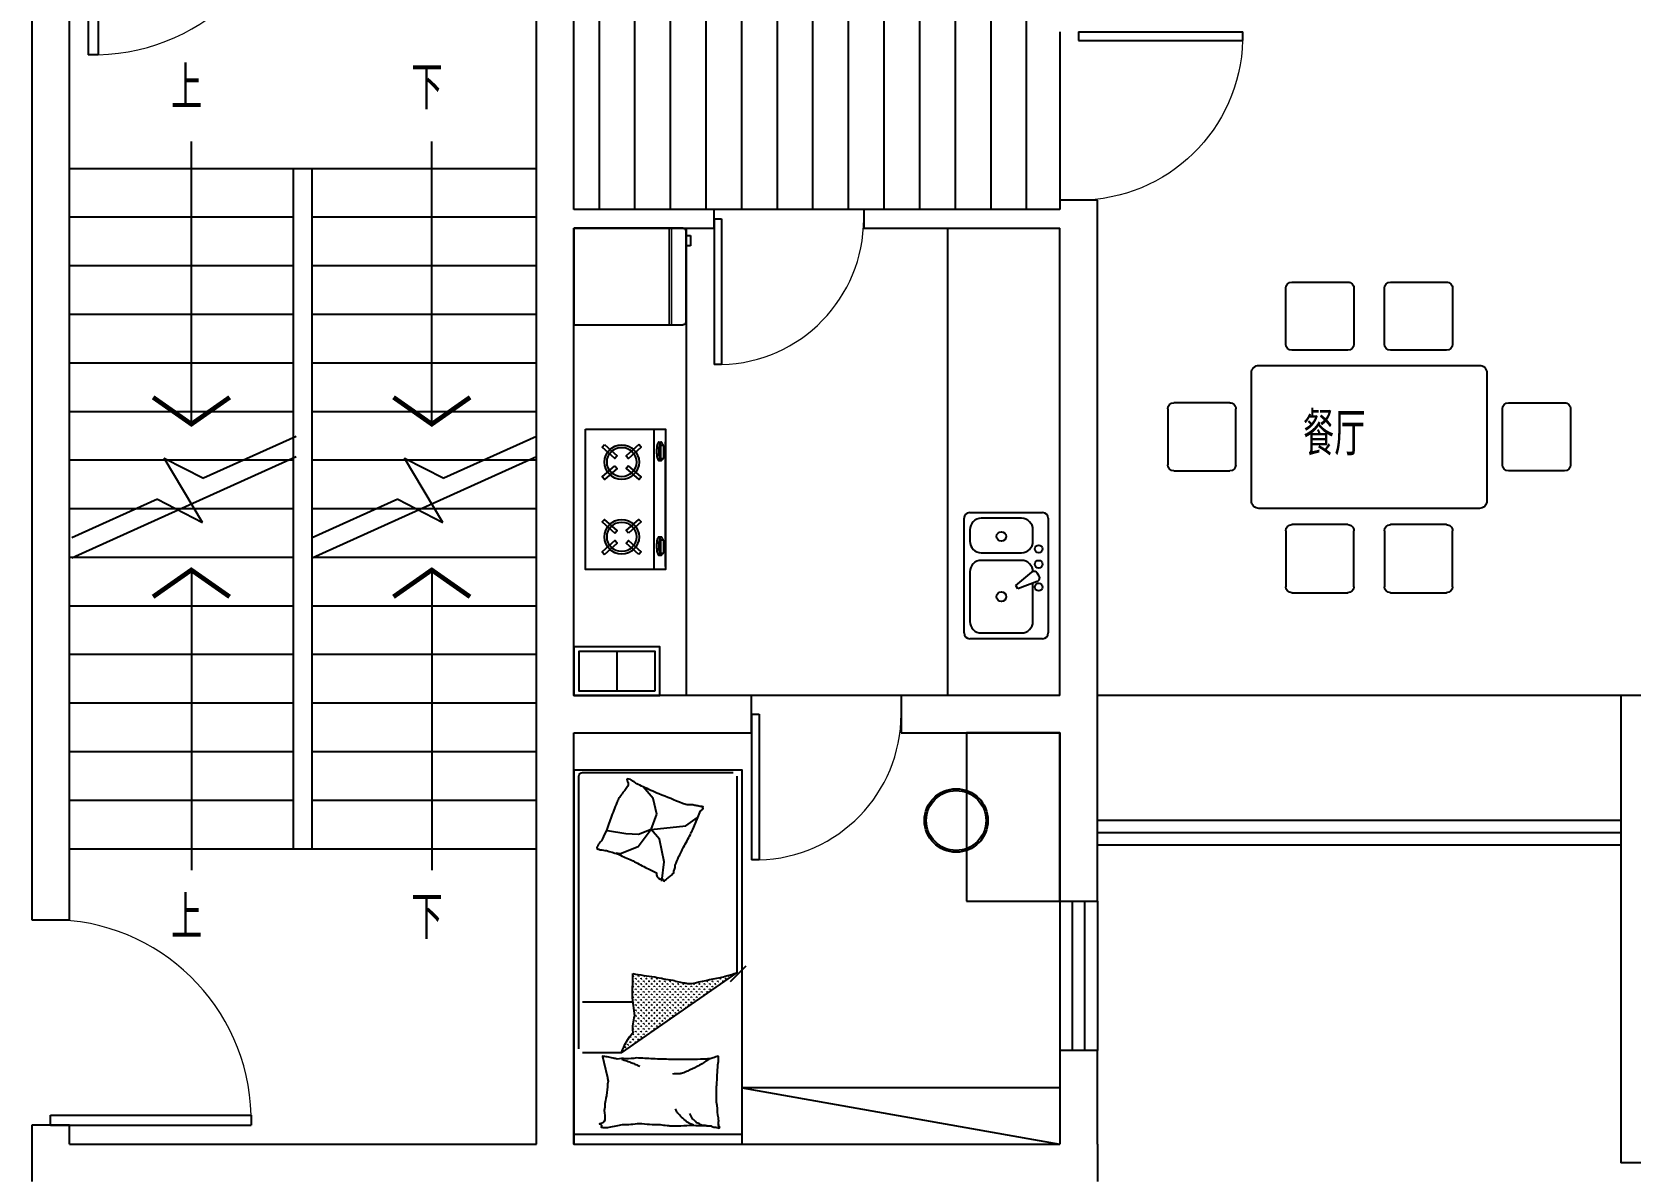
# Model space of a CAD drawing. Extents: x -355331 to -318731, y -592200 to -560200.
# Drawn here: x -336231 to -327681, y -579750 to -573650 of the extents above; entities that cross this region are included whole.
import ezdxf

# ---------------------------------------------------------------- set-up
doc = ezdxf.new("R2010")
doc.units = 0
doc.header["$LTSCALE"] = 1000
doc.header["$MEASUREMENT"] = 0
doc.layers.get('0').update_dxf_attribs({"linetype": 'CONTINUOUS'})
for name, color, linetype in [('BATH', 6, 'CONTINUOUS'), ('H', 252, 'CONTINUOUS'), ('JIAJU', 252, 'CONTINUOUS'), ('WALL', 2, 'CONTINUOUS'), ('WIN', 4, 'CONTINUOUS'), ('WINDOW', 3, 'CONTINUOUS'), ('家具', 145, 'CONTINUOUS'), ('文字', 7, 'CONTINUOUS')]:
    doc.layers.add(name, color=color, linetype=linetype)
doc.styles.add('_TCH_WINDOW', font='SIMPLEX', dxfattribs={"height": 3.5, "bigfont": 'GBCBIG'})
doc.styles.add('DIM_FONT', font='ROMAND.shx', dxfattribs={"width": 0.7})
doc.styles.get("Standard").update_dxf_attribs({"font": 'GBENOR', "bigfont": 'GBCBIG'})

# ---------------------------------------------------------------- blocks, each defined once
blk = doc.blocks.new('X-CORE$0$SKA24')
at = {"color": 6, "const_width": 0.25}
blk.add_lwpolyline([(1.433941090877624, 2.047880110722474), (0, 0), (1.433941090877624, -2.047880110722474)], dxfattribs=at)
blk = doc.blocks.new('A$C51354A1B')
for p, q in [((702.334861340234, 1477.68254775973), (702.3348613406997, 1810.68254775973)), ((738.3348613406996, 1846.682547758799), (1071.334861341165, 1846.682547758333)), ((1107.334861341165, 1810.68254775973), (1107.334861340699, 1477.68254775973)), ((1288.180100498488, 1477.68254775973), (1288.180100499885, 1810.682547759265)), ((1324.180100498954, 1846.682547760196), (1657.180100498721, 1846.682547759264)), ((1693.180100499419, 1810.682547760196), (1693.180100499652, 1477.682547759265)), ((1071.3348613407, 1441.68254775973), (738.3348613411652, 1441.682547758333)), ((1657.180100498954, 1441.68254775973), (1324.180100499419, 1441.682547758333)), ((1852.757480919594, 1344.999535500537), (542.7574809200596, 1344.999535501003)), ((497.7574809195939, 1299.999535500538), (497.7574809200596, 539.9995354991406)), ((1897.757480920059, 539.9995354991406), (1897.757480920059, 1299.999535500538)), ((-0.000837818486616, 753.4995354996063), (-0.0008378187194467, 1086.499535500072)), ((35.99916218104772, 1122.49953549914), (368.9991621805821, 1122.499535501003)), ((404.9991621810476, 1086.499535501003), (404.9991621810476, 753.4995355010032)), ((1990.515799658606, 1086.499535500538), (1990.515799658838, 753.4995355005376)), ((2359.515799659305, 1122.499535499606), (2026.515799659072, 1122.499535500537)), ((2395.515799658606, 753.4995355010032), (2395.515799657674, 1086.499535500538)), ((368.9991621812806, 717.4995355005376), (35.99916218081489, 717.4995355005376)), ((2026.515799658606, 717.4995354996062), (2359.515799659071, 717.4995354991406)), ((542.7574809200596, 494.9995354991406), (1852.757480920059, 494.9995355000718)), ((1071.334861341165, 404.9995355010032), (738.3348613411652, 404.9995355005377)), ((1657.180100499419, 404.9995355005377), (1324.180100498255, 404.9995355010032)), ((702.334861341631, 368.9995355005377), (702.3348613409323, 35.99953550100327)), ((1107.334861340699, 35.9995355005376), (1107.334861341864, 368.999535500072)), ((1288.180100499885, 368.9995354991406), (1288.180100498954, 35.9995355005376)), ((1693.180100499419, 35.9995355005376), (1693.180100499187, 368.9995354996063)), ((738.3348613411652, -0.0004644989967346), (1071.334861341165, -0.0004644989967346)), ((1324.180100498954, -0.0004644994623959), (1657.180100499419, -0.0004644989967346))]:
    blk.add_line(p, q)
for centre, radius, start, end in [((738.3348613413983, 1810.682547758333), 36.00000000000001, 90, 180), ((1071.334861341631, 1810.682547760196), 36.00000000000001, 0, 90), ((1324.180100498488, 1810.68254775973), 36.00000000000001, 90, 180), ((1657.180100498954, 1810.68254775973), 36.00000000000001, 0, 90), ((738.3348613411652, 1477.68254775973), 36.00000000000001, 180, 270), ((1071.334861341165, 1477.682547760196), 36.00000000000001, 270, 0), ((1324.180100498721, 1477.682547759265), 36.00000000000001, 180, 270), ((1657.180100499186, 1477.682547758333), 36.00000000000001, 270, 0), ((542.7574809205252, 1299.999535500538), 44.99999999999999, 90, 180), ((1852.757480920525, 1299.999535499606), 44.99999999999999, 0, 90), ((35.99916218197904, 1086.499535500072), 36.00000000000001, 90, 180), ((368.9991621805821, 1086.499535500072), 36.00000000000001, 0, 90), ((2026.515799658838, 1086.499535500538), 36.00000000000001, 90, 180), ((35.99916218197904, 753.4995355000717), 36.00000000000001, 180, 270), ((368.9991621805821, 753.4995354996063), 36.00000000000001, 270, 0), ((2026.515799659072, 753.4995355010032), 36.00000000000001, 180, 270), ((2359.515799660004, 753.4995355000717), 36.00000000000001, 270, 0), ((542.7574809200596, 539.9995355010032), 44.99999999999999, 180, 270), ((1852.757480919594, 539.9995355005374), 44.99999999999999, 270, 0), ((738.3348613406996, 368.9995354996063), 36.00000000000001, 90, 180), ((1071.3348613407, 368.9995355010033), 36.00000000000001, 0, 90), ((1324.180100499419, 368.9995354996063), 36.00000000000001, 90, 180), ((1657.180100498488, 368.9995354991406), 36.00000000000001, 0, 90), ((738.334861341631, 35.9995355005376), 36.00000000000001, 180, 270), ((1071.334861341165, 35.99953549960628), 36.00000000000001, 270, 0), ((1324.180100499187, 35.9995355005376), 36.00000000000001, 180, 270), ((1657.180100498488, 35.99953549960628), 36.00000000000001, 270, 0)]:
    blk.add_arc(centre, radius, start, end)
at = {"layer": 'JIAJU'}
blk.add_arc((2359.515799659071, 1086.499535500072), 36.00000000000001, 0, 90, dxfattribs=at)
blk = doc.blocks.new('_E15UYS')
for p, q in [((-55.69547518428588, 0), (-55.69547518428588, 700.0000000001745)), ((-32.3068419504707, 635.471470065182), (-21.7909954860952, 635.471470065182)), ((-24.007028925349, 618.8428590744153), (-24.007028925349, 554.1744495429448)), ((-7.386778130916352, 618.8428590744153), (-24.007028925349, 618.8428590744153)), ((-7.386778130916352, 554.1744495429448), (-7.386778130916352, 618.8428590744153)), ((-5.82077e-11, 15.11308107170043), (-5.82077e-11, 637.8869189284743)), ((-33.48314563827444, 543.7096152342274), (-21.77215841429279, 543.8281200630008)), ((-24.007028925349, 554.1744495429448), (-7.386778130916352, 554.1744495429448)), ((-32.3068419504707, 162.4743070086115), (-21.7909954860952, 162.4743070086115)), ((-24.007028925349, 145.8456960178446), (-24.007028925349, 81.17728648637421)), ((-7.386778130916352, 145.8456960178446), (-24.007028925349, 145.8456960178446)), ((-24.007028925349, 81.17728648637421), (-7.386778130916352, 81.17728648637421)), ((-7.386778130916352, 81.17728648637421), (-7.386778130916352, 145.8456960178446)), ((-33.48314563827444, 70.71245217765681), (-21.77215841429279, 70.83095700643025))]:
    blk.add_line(p, q)
for points in [[(-399.967553341121, 700.0000000000583), (-1.164153e-10, 700.0000000001745), (0, 0), (-399.9675533410627, 5.82077e-11), (-399.967553341121, 700.0000000000583)], [(-252.0403899404919, 517.9713214171933), (-240.6037622181975, 505.0174823591368), (-304.107794256488, 448.9513254436896), (-315.5444219787387, 461.9051645018043), (-252.0403899404919, 517.9713214171933)], [(-184.5242881784434, 517.9713214171352), (-195.9609159007887, 505.0174823590785), (-132.4568838624545, 448.9513254436896), (-121.0202561402038, 461.9051645017462), (-184.5242881784434, 517.9713214171352)], [(-252.0403899404337, 181.0286785827484), (-240.6037622181393, 193.9825176409795), (-304.1077942564298, 250.0486745562521), (-315.5444219787241, 237.0948354982538), (-252.0403899404337, 181.0286785827484)], [(-184.5242881784361, 181.0286785828648), (-195.9609159007814, 193.9825176409213), (-132.45688386244, 250.0486745562521), (-121.0202561401893, 237.094835498312), (-184.5242881784361, 181.0286785828648)]]:
    blk.add_lwpolyline(points)
for points in [[(-304.1077942563934, 623.5486745563102), (-240.6037622181975, 567.4825176409212), (-252.0403899404482, 554.5286785827483), (-315.5444219787387, 610.5948354982538)], [(-132.4568838624545, 623.5486745563102), (-195.9609159007887, 567.4825176409212), (-184.5242881784434, 554.5286785828648), (-121.0202561402038, 610.5948354981372)], [(-304.1077942564298, 75.45132544374792), (-240.6037622181393, 131.5174823591369), (-252.04038994039, 144.4713214171934), (-315.5444219786805, 88.40516450180439)], [(-132.4568838623963, 75.45132544374792), (-195.9609159007305, 131.5174823592533), (-184.5242881784797, 144.4713214171934), (-121.0202561401893, 88.40516450180439)]]:
    blk.add_lwpolyline(points, close=True)
for points in [[(-32.3068419504707, 635.471470065182, 0.2590339714206403), (-35.72964486551791, 633.5706856288012, 0.0762761895455676), (-40.66402740238845, 622.0506057389427, 0.0365148199121137), (-43.12145493156275, 608.5023152735666, 0.026614996038891), (-44.125686959851, 589.6497730636617, 0.026614996038891), (-43.12145493156275, 570.7972308538154, 0.0365148199121137), (-40.66402740238845, 557.2489403884392, 0.0762761895455752), (-35.72964486551791, 545.7288604985806, 0.2590339714203898), (-32.3068419504707, 543.8280760622001, 0.0784621676306809), (-31.06448613718385, 544.0242395660025, 0.056762457430155)], [(-21.7909954860952, 635.471470065182, 0.2590339714206403), (-25.21379840114241, 633.5706856288012, 0.0762761895455676), (-30.14818093801296, 622.0506057389427, 0.0365148199121137), (-32.60560846718727, 608.5023152735666, 0.026614996038891), (-33.60984049546824, 589.6497730636617, 0.026614996038891), (-32.60560846718727, 570.7972308538154, 0.0365148199121137), (-30.14818093801296, 557.2489403884392, 0.0762761895455752), (-25.21379840113514, 545.7288604985806, 0.2590339714203898), (-21.7909954860952, 543.8280760622001, 0.2590339714202164), (-18.36819257104798, 545.7288604985806, 0.056762457430155), (-14.35557692139991, 554.1744495429448, 0.0365148199120382)], [(-12.66594245195301, 618.8428590744153, 0.0087359414318704), (-13.43381003417016, 622.0506057389427, 0.0762761895456294), (-18.36819257104798, 633.5706856288012, 0.2590339714204861), (-21.7909954860952, 635.471470065182, 0.2590339714206403)], [(-32.3068419504707, 162.4743070086115, 0.2590339714206403), (-35.72964486551791, 160.573522572231, 0.0762761895455676), (-40.66402740238845, 149.0534426823724, 0.0365148199121137), (-43.12145493156275, 135.505152216996, 0.026614996038891), (-44.125686959851, 116.6526100070914, 0.026614996038891), (-43.12145493156275, 97.80006779724502, 0.0365148199121137), (-40.66402740238845, 84.25177733186865, 0.0762761895455752), (-35.72964486551791, 72.73169744201005, 0.2590339714203898), (-32.3068419504707, 70.83091300557135, 0.0784621676306809), (-31.06448613718385, 71.02707650943194, 0.056762457430155)], [(-21.7909954860952, 162.4743070086115, 0.2590339714206403), (-25.21379840114241, 160.573522572231, 0.0762761895455676), (-30.14818093801296, 149.0534426823724, 0.0365148199121137), (-32.60560846718727, 135.505152216996, 0.026614996038891), (-33.60984049546824, 116.6526100070914, 0.026614996038891), (-32.60560846718727, 97.80006779724502, 0.0365148199121137), (-30.14818093801296, 84.25177733186865, 0.0762761895455752), (-25.21379840113514, 72.73169744201005, 0.2590339714203898), (-21.7909954860952, 70.83091300557135, 0.2590339714202164), (-18.36819257104798, 72.73169744201005, 0.056762457430155), (-14.35557692139991, 81.17728648637421, 0.0365148199120382)], [(-12.66594245195301, 145.8456960178446, 0.0087359414318704), (-13.43381003417016, 149.0534426823724, 0.0762761895456294), (-18.36819257104798, 160.573522572231, 0.2590339714204861), (-21.7909954860952, 162.4743070086115, 0.2590339714206403)]]:
    blk.add_lwpolyline(points, format="xyb")
for centre, radius in [((-218.2823390594931, 536.2499999999998), 86.4000000000019), ((-218.2823390594931, 536.2499999999998), 73.4852148741714), ((-218.2823390594349, 162.7500000000582), 86.4000000000019), ((-218.2823390594349, 162.7500000000582), 73.4852148741714)]:
    blk.add_circle(centre, radius)
at = {"width": 0.8, "flags": 9}
for tag in ['XSIZE', 'YSIZE']:
    blk.add_attdef(tag, (0, 0), '', height=0.5, dxfattribs=at)
blk = doc.blocks.new('$plan$00000400')
for p, q in [((-516.967383246847, 9.5e-14), (0, 0)), ((-516.9673832468471, -583.7657524091915), (-516.967383246847, 9.5e-14)), ((0, 0), (-1.072e-13, -583.7657524091919)), ((-9.4e-14, -511.4899925871413), (-516.9673832468471, -511.489992587141)), ((-16.67902149756275, -600.4447739065563), (-500.2883617492772, -600.444773906556)), ((-477.4587249173273, -600.444773906556), (-477.4587249173273, -622.6834692365117)), ((-477.4587249173273, -622.6834692365117), (-421.8619865926449, -622.6834692365117)), ((-421.8619865926449, -622.6834692365117), (-421.8619865926449, -600.444773906556))]:
    blk.add_line(p, q)
at = {"lineweight": 13}
blk.add_line((-9.6e-14, -522.6093402519163), (-516.9673832468471, -522.6093402519163), dxfattribs=at)
for centre, start, end in [((-500.2883617492772, -583.7657524091915), 180, 270), ((-16.67902149756275, -583.7657524091919), 270, 360)]:
    blk.add_arc(centre, 16.67902149740548, start, end)
blk = doc.blocks.new('M_E25ESP')
at = {"color": 0, "linetype": 'ByBlock'}
for p, q in [((0, -306.8181818181825), (0, 306.8181818181825)), ((30.68181818181756, 337.5), (419.3181818181823, 337.5)), ((357.9545454545459, 306.8181818181825), (143.1818181818175, 306.8181818181825)), ((450, 306.8181818181825), (450, -306.8181818181825)), ((81.81818181818242, 245.4545454545459), (81.81818181818242, 39.98143636365329)), ((419.3181818181823, -20.45454545454595), (419.3181818181823, 245.4545454545459)), ((48.38627045456087, 2.022913636367774), (56.62685454545135, -12.25018636364075)), ((58.92449318180661, 31.40468181818869), (162.5349272727362, 70.22072045454206)), ((172.7622000000092, 52.50655227273089), (87.3413181818164, -17.81470227271119)), ((162.5349272727362, 70.22072045454206), (172.7622000000092, 52.50655227273089)), ((143.1818181818175, -81.81818181818242), (357.9545454545459, -81.81818181818242)), ((357.9545454545459, -122.7272727272729), (143.1818181818175, -122.7272727272729)), ((81.81818181818242, -184.0909090909094), (81.81818181818242, -245.4545454545459)), ((419.3181818181823, -245.4545454545459), (419.3181818181823, -184.0909090909094)), ((419.3181818181823, -337.5), (30.68181818181756, -337.5)), ((143.1818181818175, -306.8181818181825), (357.9545454545459, -306.8181818181825))]:
    blk.add_line(p, q, dxfattribs=at)
for centre, radius in [((250.5681818181824, 112.5), 25.56818181818182), ((51.13636363636349, 61.3636363636365), 20.45454545454545), ((51.13636363636349, -61.3636363636365), 20.45454545454545), ((51.13636363636349, -143.1818181818175), 20.45454545454545), ((250.5681818181824, -209.6590909090906), 25.56818181818182)]:
    blk.add_circle(centre, radius, dxfattribs=at)
for centre, radius, start, end in [((30.68181818181756, 306.8181818181825), 30.68181818181818, 90, 180), ((143.1818181818175, 245.4545454545459), 61.36363636363636, 90, 180), ((357.9545454545459, 245.4545454545459), 61.36363636363636, 0, 90), ((419.3181818181823, 306.8181818181825), 30.68181818181818, 0, 90), ((66.10041818182025, 12.25018636364075), 20.45454545454545, 110.537678, 210), ((74.34100227271072, -2.022913636367774), 20.45454545454545, 210, 309.462322), ((143.1818181818175, -20.45454545454595), 61.36363636363636, 180, 270), ((357.9545454545459, -20.45454545454595), 61.36363636363636, 270, 0), ((143.1818181818175, -184.0909090909094), 61.36363636363636, 90, 180), ((357.9545454545459, -184.0909090909094), 61.36363636363636, 0, 90), ((143.1818181818175, -245.4545454545459), 61.36363636363636, 180, 270), ((357.9545454545459, -245.4545454545459), 61.36363636363636, 270, 0), ((30.68181818181756, -306.8181818181825), 30.68181818181818, 180, 270), ((419.3181818181823, -306.8181818181825), 30.68181818181818, 270, 0)]:
    blk.add_arc(centre, radius, start, end, dxfattribs=at)
at = {"style": 'DIM_FONT', "width": 0.8, "flags": 9}
for tag in ['YSIZE', 'XSIZE']:
    blk.add_attdef(tag, (0, 0), '', height=0.5, dxfattribs=at)
blk = doc.blocks.new('A$C38CF082A')
at = {"layer": 'BATH'}
blk.add_line((235, 229.9996279589832), (25, 229.9996279589832), dxfattribs=at)
for points in [[(0, 459.9996279589831), (260, 459.9996279589831), (260, -0.0003720410168171), (0, -0.0003720410168171)], [(25, 434.9996279589831), (235, 434.9996279589831), (235, 24.99962795898318), (25, 24.99962795898318)]]:
    blk.add_lwpolyline(points, close=True, dxfattribs=at)
blk = doc.blocks.new('afdsdddd')
at = {"layer": '家具', "ltscale": 0.5}
h = blk.add_hatch(dxfattribs=at)
h.set_pattern_fill('GRASS', color=8, scale=20, angle=720.0000000000017, style=0)
h.set_pattern_definition([(270, (3953778.553060358, 1825982.610792416), (-14.14213561999956, -14.14213562000043), [3.75, -24.53427126]), (315.0000000000017, (3953778.553060358, 1825982.610792416), (-14.14213562373051, -14.14213562373138), [3.75, -16.25]), (225.0000000000018, (3953778.553060358, 1825982.610792416), (-14.14213562373138, 14.14213562373051), [3.75, -16.25])])
edge = h.paths.add_edge_path()
edge.add_ellipse((3885933.701893618, -1455090.665735893), major_axis=(529.6860206683783, 1757.042522661225), ratio=0.9999999999252652, start_angle=179.0398112956621, end_angle=180.8410082273161, ccw=False)
edge.add_ellipse((3885521.694954502, -1456197.849594245), major_axis=(464.8469965177936, 464.8469965178229), ratio=0.9999999999736754, start_angle=209.0648114624268, end_angle=212.0744628947696, ccw=False)
edge.add_ellipse((3886097.781617538, -1452836.457718225), major_axis=(-3978.39842758572, 832.4520666135736), ratio=0.9999999999354754, start_angle=88.8926953613867, end_angle=91.0906716719503, ccw=False)
edge.add_ellipse((3885180.783686099, -1456740.424643427), major_axis=(-41.10396495092163, 41.10396495091907), ratio=0.9999999999999332, start_angle=124.2724392062452, end_angle=142.7303820051828, ccw=False)
edge.add_ellipse((3885125.66066436, -1456608.510203858), major_axis=(-137.285176765309, 137.2851767653006), ratio=0.9999999998336127, start_angle=142.7303820030859, end_angle=148.1904027678599, ccw=False)
edge.add_ellipse((3885660.833026055, -1459264.638875645), major_axis=(2456.676423030686, 542.1320770375619), ratio=0.9999999996947352, start_angle=89.22972315694577, end_angle=90.74598889654264)
edge.add_ellipse((3885513.677298221, -1459367.737289568), major_axis=(-475.4134799848063, 2543.921618493599), ratio=0.9999999997689332, start_angle=-1.090432129738384, end_angle=1.088684841749727)
edge.add_ellipse((3885495.968524248, -1460579.36100289), major_axis=(-565.0332235445705, 3737.598334118994), ratio=0.9999999997696475, start_angle=-0.9046267244474915, end_angle=0.8983978007175073)
edge.add_line((3884872.401620502, -1456851.081484471), (3884870.655582694, -1456720.940876529))
edge.add_line((3884870.655582694, -1456720.940876529), (3884884.294929097, -1456625.53088994))
edge.add_ellipse((3885053.381917785, -1456563.490353714), major_axis=(-127.3566603667794, 127.3566603667714), ratio=0.9999999999988407, start_angle=36.86441856891838, end_angle=65.1488397948014, ccw=False)
edge.add_ellipse((3885163.894089503, -1456298.699939123), major_axis=(-265.213249638923, 265.2132496389064), ratio=0.9999999999939607, start_angle=65.14883979469062, end_angle=84.64453926715328, ccw=False)
edge.add_line((3884811.779723339, -1456427.895947988), (3885429.862514651, -1456855.293625034))
at = {"layer": '家具', "color": 8, "ltscale": 0.5}
for p, q in [((3884558.29098489, -1455991.736392657), (3885458.29098489, -1455991.736392657)), ((3884584.108060212, -1456447.895947987), (3884584.108060213, -1457907.195434576)), ((3884811.779723339, -1456427.895947988), (3884604.108060212, -1456427.895947988)), ((3884811.779723339, -1456427.895947988), (3885429.862514651, -1456855.293625034)), ((3884604.108060212, -1456700.495828961), (3884873.578306991, -1456700.495828961)), ((3885477.426064347, -1456891.322114875, 342.8561261176871), (3885393.291770112, -1456807.187820642, 342.8561261176871)), ((3885429.862514651, -1457907.195434576), (3885429.862514651, -1456855.293625034)), ((3885027.684259604, -1457345.754641461), (3885041.445685065, -1457448.895518913)), ((3884807.501844162, -1457491.870978675), (3884783.419349607, -1457495.308970261)), ((3884902.111350264, -1457529.689309823), (3884807.501844162, -1457491.870978675)), ((3885041.445685065, -1457448.895518913), (3885015.642914351, -1457570.945632557)), ((3884835.02469508, -1457598.449847712), (3884736.974636659, -1457615.640088112)), ((3884903.831626423, -1457595.011856127), (3884835.02469508, -1457598.449847712)), ((3884970.918477561, -1457622.516071282), (3884902.111350264, -1457529.689309823)), ((3884970.918477561, -1457622.516071282), (3884903.831626423, -1457595.011856127)), ((3885015.642914351, -1457570.945632557), (3884970.918477561, -1457622.516071282)), ((3884736.974636659, -1457615.640088112), (3884733.674917153, -1457622.082079388)), ((3884970.918477561, -1457622.516071282), (3885156.697329356, -1457641.425307475)), ((3884970.918477561, -1457622.516071282), (3885001.881684845, -1457705.028857986)), ((3885156.697329356, -1457641.425307475), (3885206.58239867, -1457677.524501593)), ((3885206.58239867, -1457677.524501593), (3885218.623743923, -1457686.119621793)), ((3885001.881684845, -1457705.028857986), (3884981.239546655, -1457787.541503452)), ((3884981.239546655, -1457787.541503452), (3884927.642961665, -1457850.11077655)), ((3884604.108060214, -1457927.195434576), (3885409.862514651, -1457927.195434576))]:
    blk.add_line(p, q, dxfattribs=at)
blk.add_lwpolyline([(3884558.29098489, -1457939.364981324), (3884558.29098489, -1455939.364981324), (3885458.29098489, -1455939.364981324), (3885458.29098489, -1457939.364981324)], close=True, dxfattribs=at)
for points in [[(3884723.261027356, -1456066.157992855, 0.2633679387580063), (3884695.310916956, -1456047.369326789, 0.494818049593334), (3884704.482407366, -1456028.626090387, 0.049224722880142), (3884722.153064686, -1456026.882198389, 0.0368308428568549), (3884745.795292962, -1456028.626090387, 0.0318926909000512), (3884783.773358661, -1456036.761357428, -0.0357819959079403), (3884817.68764969, -1456043.750982143, -0.0329412578642258), (3884907.349319242, -1456049.664535451, -0.0265644647772248), (3885018.576485592, -1456043.750982143, -0.0179054185074339), (3885056.090758461, -1456038.386332624, 0.0333974636936459), (3885076.298769633, -1456036.132414386, 0.0320396294917023), (3885113.381311703, -1456036.864914642, -0.018441951395994), (3885177.703160814, -1456039.885647004, -0.0108372939697291), (3885242.466623856, -1456039.132726876, -0.0146238513299216), (3885290.374880751, -1456036.132414386, -0.1112493716170288), (3885312.92168769, -1456028.825989183, 0.1537083434765361), (3885329.809943538, -1456024.872857769, 0.0764444186523767), (3885337.246396323, -1456026.595908757, 0.215512293950284), (3885339.199253533, -1456028.626090387, 0.5858582349918418), (3885336.536791392, -1456031.671196407, -0.3634893070176432), (3885331.687766347, -1456034.255798077, -0.1917162675796268), (3885331.630446836, -1456045.790935479, 0.1296753022843935), (3885333.565589155, -1456062.404760237, 0.017350206177164), (3885330.565831922, -1456079.208826062, -0.0193256498707409), (3885327.932120731, -1456094.306813778, -0.0188175161277147), (3885321.317772119, -1456162.688910615, -0.0218280980030002), (3885320.420633544, -1456221.915169178, -0.0062041541509907), (3885321.806268994, -1456255.765843214, -0.0019630604773014), (3885327.932120731, -1456362.659697505, -0.0283408257713941), (3885332.209253874, -1456398.788326859, 0.1170135268628909), (3885331.687766347, -1456407.698065208, 0.3660599914315623), (3885330.258698684, -1456408.629340024, 0.0397304305354332), (3885316.664987927, -1456405.821448899, 0.0483088234329496), (3885302.926515822, -1456400.339622154, -0.0629807230965901), (3885292.25270356, -1456396.438508591, -0.0405796252690656), (3885268.855372547, -1456393.057936886, -0.0143450944869819), (3885202.115445181, -1456390.808659665, -0.0054844172030433), (3885076.670760658, -1456391.557269023, -0.0071527060937162), (3884980.527846877, -1456394.561892282, -0.0087615685340777), (3884937.983594316, -1456397.248692936, 0.0081531255989414), (3884892.268411308, -1456400.191599972, 0.062510027184643), (3884835.139090469, -1456395.790975568, -0.078669286227118), (3884789.552242143, -1456393.750982143, -0.0478250924924058), (3884767.190810884, -1456398.467446078, 0.0344939943977636), (3884736.405982967, -1456405.821448899, 0.0235713893391271), (3884711.070797699, -1456408.835097283, 0.5102284767959722), (3884710.116071744, -1456407.698065208), (3884717.627558932, -1456377.672486739), (3884738.284001729, -1456295.102357805, -0.0730409353706404), (3884740.235030954, -1456275.52152552, -0.0233051013921503), (3884734.528160159, -1456214.408845179, -0.0182988888762084), (3884730.458241577, -1456191.56441365, 0.0109698913763853), (3884723.11308243, -1456153.56931982, 0.0422811877974625), (3884720.206262973, -1456119.255916014, 0.0272005265134367), (3884723.11308243, -1456065.862302622)], [(3885197.121099149, -1456039.95460087, -0.0278421621871093), (3885173.339324988, -1456050.567773557, -0.0486850077751128), (3885160.802559586, -1456058.651527619, -0.0236664622263066), (3885132.879286075, -1456083.010583441, -0.0312234184537797), (3885113.856009613, -1456103.689754085, -0.0468009736850804), (3885108.748000693, -1456111.355888453, -0.023190832047154), (3885100.711054002, -1456128.085483628)], [(3885279.107747948, -1456034.255798077, -0.0881531318181468), (3885244.577923291, -1456037.799552719, -0.0881531318190246), (3885213.382577985, -1456053.021819929, -0.0775471207029249), (3885191.736341464, -1456074.633974216, -0.077547120704443), (3885177.703160814, -1456101.813279013)], [(3885282.863393564, -1456394.561892282, -0.0161077521653885), (3885243.944659429, -1456368.330011291, -0.0245988265329337), (3885217.138419557, -1456353.276757197, -0.009477215100867), (3885168.100146327, -1456329.978556759, -0.0159372813057892), (3885138.268098026, -1456317.621471038, -0.0725208528990522), (3885121.927721796, -1456314.035225953, -0.0333392788004724), (3885085.688079628, -1456313.868379657)], [(3884813.65076041, -1456393.037806569, -0.0097294744723616), (3884840.939572729, -1456384.005971911, -0.009729474473291), (3884867.856322894, -1456373.919254121, -0.0079705008528091), (3884889.601260064, -1456364.880587264, -0.0079705008551367), (3884911.047031297, -1456355.153373506)], [(3884811.779723339, -1456427.895947988, 0.0852718179142582), (3884875.085029859, -1456538.001971362, 0.1240444849517736), (3884884.294929097, -1456625.53088994), (3884870.655582694, -1456720.940876529), (3884872.401620502, -1456851.081484471)], [(3884872.401620502, -1456851.081484471, -0.0078673409248488), (3884990.015148517, -1456833.307742124, -0.0095084780273965), (3885086.761968477, -1456815.229017452, -0.006616053903061), (3885151.776176634, -1456800.896324846, 0.0238283431850551), (3885169.963451179, -1456797.538515521, 0.080712554601587), (3885188.602819427, -1456798.026145346, 0.0095907749214261), (3885341.207840785, -1456829.98080067, 0.0131328366423957), (3885374.646312624, -1456838.585231834, 0.0078593660510627), (3885429.862514651, -1456855.293625034)]]:
    blk.add_lwpolyline(points, format="xyb", dxfattribs=at)
blk.add_lwpolyline([(3884704.800248646, -1457560.645573644, -0.1013919190942201), (3884686.172055968, -1457536.727173, 0.2237680032509501), (3884680.304452749, -1457523.710675806, 0.2555795284433636), (3884683.058657428, -1457518.869250035, 0.0815627085866008), (3884698.310576355, -1457512.593452974, 0.0718052271760612), (3884715.358280165, -1457511.154109802, -0.0699853129919421), (3884732.850038296, -1457509.741055915, -0.0354599108751823), (3884791.195239915, -1457492.251165758, -0.0294323486893013), (3884858.146115399, -1457462.274039534, -0.0015539306784282), (3884890.285272939, -1457445.421957909, 0.0015200045161783), (3884923.140596865, -1457428.191514016, 0.004735139452577), (3884957.179315573, -1457410.879895394, -0.0038204816556974), (3884999.406059143, -1457389.501095718, -0.2960011448983662), (3885018.769964093, -1457355.596753733, 0.6497743301907088), (3885039.453246498, -1457344.959715481, 0.0231899331533064), (3885044.293558527, -1457349.237622315, -0.0288000585939381), (3885048.230523439, -1457352.639286722, -0.0057266574220755), (3885055.240002874, -1457357.896897672, 0.0043580803065144), (3885064.469431581, -1457364.780235986, 0.0275279624241201), (3885082.711989949, -1457380.288731832, 0.0462141911587343), (3885092.116682707, -1457391.037088607, 0.194121097555792), (3885096.184803257, -1457407.448333824, -0.1337189327007904), (3885099.195583842, -1457431.336372223, -0.0115049885239622), (3885117.816610387, -1457473.686878853, -0.0088817836259535), (3885144.151918345, -1457527.513818048, -0.0124257131937093), (3885181.282343412, -1457595.864951907, 0.0336123700455677), (3885193.93886931, -1457621.716435283), (3885216.962002756, -1457678.033185035), (3885234.722707165, -1457721.47753843, -0.2243410718216135), (3885249.250641675, -1457734.7785748, 0.722771522499555), (3885249.420236012, -1457743.638602637, 0.1035130412990579), (3885245.682747378, -1457744.134654944, -0.0534647381238438), (3885238.443705598, -1457744.369924226, -0.0301092765793074), (3885215.387542284, -1457749.03204142, 0.0314364773003218), (3885193.291208535, -1457753.439113983, 0.0532399643574459), (3885178.171668071, -1457753.85702036, -0.0551795226477933), (3885163.582188929, -1457754.316753638, -0.0562710074868784), (3885138.268237511, -1457760.893070933, -0.0108003175969269), (3885012.523926826, -1457812.315738319, -0.0045599242865635), (3884927.642961669, -1457850.110776548, -0.0112502049699783), (3884893.736982222, -1457866.511552986, -0.0693939607328312), (3884875.824361463, -1457879.073699829, 0.0797562568819131), (3884859.992776836, -1457889.696520596, 0.1063994932269791), (3884845.519378218, -1457892.930198827, 0.3286420819917078), (3884841.260287644, -1457889.842838661, 0.2995467624749613), (3884843.130468801, -1457883.177896594, -0.1899166392732897), (3884847.926662289, -1457873.971646134, -0.0335175224208069), (3884848.31817691, -1457863.649313405, -0.0756271031388586), (3884847.494501464, -1457859.124563558, -0.0534886286392459), (3884843.934933496, -1457851.522348739, -0.0178378667503755), (3884830.165957881, -1457830.52729274, -0.0383935750642246), (3884811.16789846, -1457807.643151582, 0.0595290825061912), (3884799.524073907, -1457792.348959087, 0.0359425927522917), (3884786.998925854, -1457767.06452046, 0.011245006357116), (3884754.793401448, -1457682.933527296, 0.0062027091860942), (3884741.516254885, -1457644.259151549, -0.010783211680623), (3884733.674917153, -1457622.082079391, -0.0194848343010926), (3884728.21620268, -1457609.185017755, -0.0050616242096234)], format="xyb", close=True, dxfattribs=at)
blk.add_arc((3884604.108060214, -1457907.195434576), 20, 180, 270, dxfattribs=at)
blk = doc.blocks.new('$TCHSYS$DOOR2D')
for p, q in [((0.45, 0.975), (0.5000000000000002, 0.975)), ((0.45, 0), (0.45, 0.975)), ((0.5, 0), (0.5, 0.975)), ((0.5, 0), (0.45, 0))]:
    blk.add_line(p, q)
at = {"lineweight": 13}
blk.add_arc((0.475, 0), 0.975, 91.46928358135379, 180, dxfattribs=at)
blk = doc.blocks.new('$TCHSYS$WIN2D')
for p, q in [((-0.5, 0.5), (0.5, 0.5)), ((0.5, 0.1666666666666666), (-0.5, 0.1666666666666666)), ((0.5, -0.1666666666666667), (-0.5, -0.1666666666666667)), ((-0.5, -0.5), (0.5, -0.5))]:
    blk.add_line(p, q)

msp = doc.modelspace()

# ---------------------------------------------------------------- hatches: boundary and pattern name
at = {"layer": 'H'}
h = msp.add_hatch(dxfattribs=at)
h.set_pattern_fill('ANSI31', color=256, scale=120, angle=225, style=0)
h.set_pattern_definition([(270, (277738.0348129157, -787155.6934307249), (-190.5, -5.68e-14), [])])
h.paths.add_polyline_path([(-332580.9739988649, -574600.3466596993), (-333330.9739988483, -574600.3466597063), (-333330.9739988467, -572700.3466597075), (-333330.973998835, -572245.2048967717, 0.3770902163033863), (-332456.2945643633, -571300.346659709), (-332455.9739988441, -571300.346659709), (-332455.9739988441, -571250.346659709), (-333330.973998835, -571250.346659709), (-333330.9739988441, -571100.3466597041), (-330630.9739988459, -571100.3466597057), (-330630.9739988468, -573300.3466597061), (-330730.9739988444, -573300.3466597061), (-330730.9739988444, -573500.3466597061), (-330730.9739988427, -573650.3466597139), (-330730.9739988549, -574550.3466597046), (-330730.9739988366, -574600.3466597063), (-331780.9739988444, -574600.3466597056)])
h.paths.add_polyline_path([(-331349.786513764, -573254.0330152278), (-332910.9531804306, -573254.0330152278), (-332910.9531804306, -572666.5330152278), (-331349.786513764, -572666.5330152278)], flags=24)

# ---------------------------------------------------------------- linework, layer by layer
at = {"layer": 'BATH'}
for p, q in [((-332730.9740426622, -574700.346659708), (-332730.9739908662, -577200.3466597061)), ((-331330.9739988441, -577200.3466597061), (-331330.9739988441, -574700.3466597075))]:
    msp.add_line(p, q, dxfattribs=at)
at = {"layer": 'JIAJU'}
for p, q in [((-330730.9738929627, -579300.3466597046), (-332430.9739988422, -579300.3466597049)), ((-332430.9739988422, -579300.3466597049), (-330730.9738770825, -579600.3466597049))]:
    msp.add_line(p, q, dxfattribs=at)
msp.add_lwpolyline([(-331230.9739210111, -578300.3466597049), (-330730.9739247369, -578300.3466597049), (-330730.9739935468, -577400.3466597087), (-331230.9739898208, -577400.3466597087)], close=True, dxfattribs=at)
for radius in [170, 160]:
    msp.add_circle((-331286.1427145295, -577869.2725507925), radius, dxfattribs=at)
at = {"layer": 'WALL'}
for p, q in [((-336230.973998845, -572600.3466597036), (-336230.9739988442, -578400.3466596904)), ((-333330.9739988461, -574600.3466597103), (-333330.9739988441, -572700.3466597063)), ((-336030.9739988423, -578400.3466596904), (-336030.9739988426, -572800.3466597091)), ((-333530.9739988441, -574600.3466597063), (-333530.9739988382, -572800.3466597091)), ((-330530.9739988436, -574550.346659719), (-330730.9739988451, -574550.346659719)), ((-330730.9739988451, -574550.346659719), (-330730.9739988435, -574600.34665971)), ((-330530.9739988445, -574600.3466597063), (-330530.9739988436, -574550.346659719)), ((-333530.9739988441, -577300.3466597061), (-333530.9739988441, -574600.3466597063)), ((-332580.9739988061, -574600.3466597123), (-333330.9739988461, -574600.3466597103)), ((-332580.9739988061, -574700.3466597017), (-332580.9739988061, -574600.3466597123)), ((-330730.9739988435, -574600.34665971), (-331780.9739988442, -574600.3466597123)), ((-331780.9739988442, -574600.3466597123), (-331780.9739988442, -574700.3466597017)), ((-330530.9739988445, -577300.3466597061), (-330530.9739988445, -574600.3466597063)), ((-333330.9739988437, -577200.3466597041), (-333330.9739988437, -574700.3466597048)), ((-333330.9739988437, -574700.3466597048), (-332580.9739988061, -574700.3466597017)), ((-331780.9739988442, -574700.3466597017), (-330730.9739988435, -574700.3466597048)), ((-330730.9739988435, -577200.3466597041), (-330730.9739988435, -574700.3466597048)), ((-332380.9739988443, -577200.3466597049), (-333330.9739988437, -577200.3466597041)), ((-332380.9739988443, -577400.3466597085), (-332380.9739988443, -577200.3466597049)), ((-330730.9739988435, -577200.3466597041), (-331580.9739988444, -577200.3466597049)), ((-331580.9739988444, -577200.3466597049), (-331580.9739988443, -577400.3466597085)), ((-327730.9739988441, -577200.3466597061), (-327730.9739988473, -579700.3466597061)), ((-327530.973998844, -577200.3466597061), (-327730.9739988441, -577200.3466597061)), ((-333530.9739988421, -579600.346659704), (-333530.9739988441, -577300.3466597061)), ((-330530.9739459032, -578300.3466491074), (-330530.9739988445, -577300.3466544121)), ((-333330.9739988451, -577400.3466597098), (-332380.9739988443, -577400.3466597085)), ((-333330.9739988451, -579600.3466597073), (-333330.9739988451, -577400.3466597098)), ((-331580.9739988443, -577400.3466597085), (-330730.9739935476, -577400.3466597096)), ((-330730.9739935476, -577400.3466597096), (-330730.9739459022, -578300.3466596951)), ((-330730.9739459022, -578300.3466596951), (-330530.9739459032, -578300.3466491074)), ((-336230.9739988442, -578400.3466596904), (-336030.9739988423, -578400.3466596904)), ((-330530.9739035526, -579100.3466491171), (-330730.9739035516, -579100.3466597046)), ((-330730.9739035516, -579100.3466597046), (-330730.9738770837, -579600.3466597082)), ((-330530.9738770868, -579600.3466597338), (-330530.9739035526, -579100.3466491171)), ((-336030.9739988423, -579500.3466596904), (-336230.9739988442, -579500.3466596904)), ((-336230.9739988442, -579500.3466596904), (-336230.973998845, -579800.3466597089)), ((-336030.9739988426, -579600.3466597089), (-336030.9739988423, -579500.3466596904)), ((-336030.9739988426, -579600.3466597089), (-335480.9739988442, -579600.3466597061)), ((-335480.9739988442, -579600.3466597061), (-333530.9739988421, -579600.346659704)), ((-333330.9739988451, -579600.3466597073), (-330730.9738770837, -579600.3466597082)), ((-330530.9738770868, -579600.3466597338), (-330530.9739617873, -579600.346659707)), ((-330530.9739617873, -579600.346659707), (-330530.9739617873, -579800.3466597071)), ((-327530.9739988473, -579700.3466597061), (-327730.9739988473, -579700.3466597061))]:
    msp.add_line(p, q, dxfattribs=at)
at = {"layer": 'WIN'}
for p, q in [((-335377.8395251995, -575748.6858691521), (-335377.8395251611, -574235.6394693945)), ((-334091.6982814054, -575748.6858691521), (-334091.6982813669, -574235.6394693945)), ((-336030.9739988441, -574380.3466597061), (-334730.9739988441, -574380.3466597061)), ((-334830.9739988442, -578020.3466597061), (-334830.9739988442, -574380.3466597061)), ((-334730.9739988441, -578020.3466597061), (-334730.9739988441, -574380.3466597061)), ((-334730.9739988441, -574380.3466597061), (-333530.9739988441, -574380.3466597061)), ((-336030.9739988441, -574640.3466597061), (-334830.9739988442, -574640.3466597061)), ((-334730.9739988441, -574640.3466597061), (-333530.9739988441, -574640.3466597061)), ((-336030.9739988441, -574900.3466597061), (-334830.9739988442, -574900.3466597061)), ((-334730.9739988441, -574900.3466597061), (-333530.9739988441, -574900.3466597061)), ((-336030.9739988441, -575160.3466597061), (-334830.9739988442, -575160.3466597061)), ((-334730.9739988441, -575160.3466597061), (-333530.9739988441, -575160.3466597061)), ((-336030.9739988441, -575420.3466597061), (-334830.9739988442, -575420.3466597061)), ((-334730.9739988441, -575420.3466597061), (-333530.9739988441, -575420.3466597061)), ((-336030.9739988441, -575680.3466597061), (-334830.9739988442, -575680.3466597061)), ((-334730.9739988441, -575680.3466597061), (-333530.9739988441, -575680.3466597061)), ((-334817.1152426381, -575814.208407495), (-335313.1181759812, -576038.487994746)), ((-333530.9739988441, -575814.208407495), (-334026.9769321873, -576038.487994746)), ((-334817.1152426381, -575923.9563572517), (-336017.1152426379, -576466.5650529079)), ((-333530.9739988441, -575923.9563572517), (-334730.9739988441, -576466.5650529079)), ((-336030.9739988441, -575940.3466597061), (-334830.9739988442, -575940.3466597061)), ((-335318.9607008645, -576274.1858691518), (-335523.5780201312, -575930.1447613682)), ((-335523.5780201312, -575930.1447613682), (-335313.1181759815, -576038.4879947454)), ((-334730.9739988441, -575940.3466597061), (-333530.9739988441, -575940.3466597061)), ((-334032.8194570707, -576274.1858691518), (-334237.4367763374, -575930.1447613682)), ((-334237.4367763374, -575930.1447613682), (-334026.9769321876, -576038.4879947454)), ((-335558.9339372214, -576149.6394693955), (-336017.1152426379, -576356.8171031469)), ((-335558.9339372214, -576149.6394693955), (-335318.9607008645, -576274.1858691518)), ((-334272.7926934273, -576149.6394693955), (-334730.9739988441, -576356.8171031469)), ((-334272.7926934273, -576149.6394693955), (-334032.8194570707, -576274.1858691518)), ((-336030.9739988441, -576200.3466597061), (-334830.9739988442, -576200.3466597061)), ((-334730.9739988441, -576200.3466597061), (-333530.9739988441, -576200.3466597061)), ((-336030.9739988441, -576460.3466597061), (-334830.9739988442, -576460.3466597061)), ((-334730.9739988441, -576460.3466597061), (-333530.9739988441, -576460.3466597061)), ((-335378.2221252517, -576529.0329894), (-335377.8395251797, -578135.6394693817)), ((-334092.0808814578, -576529.0329894), (-334091.6982813858, -578135.6394693817)), ((-336030.9739988441, -576720.3466597061), (-334830.9739988442, -576720.3466597061)), ((-334730.9739988441, -576720.3466597061), (-333530.9739988441, -576720.3466597061)), ((-336030.9739988441, -576980.3466597061), (-334830.9739988442, -576980.3466597061)), ((-334730.9739988441, -576980.3466597061), (-333530.9739988441, -576980.3466597061)), ((-336030.9739988441, -577240.346659706), (-334830.9739988442, -577240.346659706)), ((-334730.9739988441, -577240.346659706), (-333530.9739988441, -577240.346659706)), ((-336030.9739988441, -577500.3466597061), (-334830.9739988442, -577500.3466597061)), ((-334730.9739988441, -577500.3466597061), (-333530.9739988441, -577500.3466597061)), ((-336030.9739988441, -577760.3466597061), (-334830.9739988442, -577760.3466597061)), ((-334730.9739988441, -577760.3466597061), (-333530.9739988441, -577760.3466597061)), ((-336030.9739988441, -578020.3466597061), (-334830.9739988442, -578020.3466597061)), ((-334830.9739988442, -578020.3466597061), (-333530.9739988441, -578020.3466597061))]:
    msp.add_line(p, q, dxfattribs=at)
at = {"layer": 'WINDOW'}
for p, q in [((-330730.9739988549, -573650.3466597046), (-330730.9739988549, -574550.3466597046)), ((-331780.9739988649, -574600.3466596993), (-332580.9739988649, -574600.3466596993)), ((-331580.973998825, -577200.3466596949), (-332380.9739988252, -577200.3466596949)), ((-327730.9739988441, -577200.3466597061), (-330530.9739988445, -577200.3466597061)), ((-330530.9740004008, -577867.3465802989), (-327730.973998845, -577867.346645693)), ((-330530.9740019422, -577933.3465802989), (-327730.973998845, -577933.346645693)), ((-330530.9739617864, -578000.3465802987), (-327730.9739988452, -578000.3466544121))]:
    msp.add_line(p, q, dxfattribs=at)

# ---------------------------------------------------------------- block references
at = {"layer": 'BATH', "xscale": -1, "rotation": 90}
msp.add_blockref('$plan$00000400', (-333330.973998835, -575217.314042953), dxfattribs=at)
at = {"layer": 'BATH', "xscale": 1.071428571362047, "yscale": 1.071428571362047, "zscale": 1.07142857142857, "rotation": 359.9999999937746}
msp.add_blockref('_E15UYS', (-332841.778292533, -576526.2699523572), dxfattribs=at)
at = {"layer": 'BATH', "rotation": 180}
msp.add_blockref('M_E25ESP', (-330793.7763182758, -576559.3777933354), dxfattribs=at)
at = {"layer": 'JIAJU', "xscale": -0.8999999998013365, "yscale": 0.8999999999068677, "zscale": 0.9, "rotation": 180.0002817823595}
msp.add_blockref('A$C51354A1B', (-330154.7400390921, -574988.791038869, -1.5397909e-09), dxfattribs=at)
at = {"layer": 'WALL', "xscale": -1, "rotation": 270}
msp.add_blockref('A$C38CF082A', (-333330.9736267938, -577200.3466597061), dxfattribs=at)
at = {"layer": 'WIN', "extrusion": (0, 0, -1), "xscale": 100, "yscale": 100, "zscale": -100, "rotation": 90}
for p in [(335377.8395251995, -575748.6858691521), (334091.6982814054, -575748.6858691521)]:
    msp.add_blockref('X-CORE$0$SKA24', p, dxfattribs=at)
at = {"layer": 'WIN', "xscale": 100, "yscale": 100, "zscale": 100, "rotation": 270}
for p in [(-335378.2221252547, -576529.0329894028), (-334092.0808814611, -576529.0329894028)]:
    msp.add_blockref('X-CORE$0$SKA24', p, dxfattribs=at)
at = {"layer": 'WINDOW'}
for name, p, xscale, yscale, zscale, rotation in [('$TCHSYS$DOOR2D', (-335380.9739988437, -572700.3466597061), 1100, 1100, 1100, 180), ('$TCHSYS$DOOR2D', (-330630.9739988444, -574100.3466597061), 900, -900, 900, 90), ('$TCHSYS$DOOR2D', (-332180.9739988348, -574650.3466597062), 800, 800, 800, 180), ('$TCHSYS$DOOR2D', (-331980.9739988347, -577300.3466597061), 800, 800, 800, 180), ('$TCHSYS$WIN2D', (-330630.9739247306, -578700.346654411), -800.000000000001, -200, -800, 90.00000303314768), ('$TCHSYS$DOOR2D', (-336130.9739988441, -578950.3466596872), 1100, 1100, 1100, 270)]:
    msp.add_blockref(name, p, dxfattribs=dict(at, xscale=xscale, yscale=yscale, zscale=zscale, rotation=rotation))
at = {"layer": '家具', "color": 4, "xscale": -1, "rotation": 180}
msp.add_blockref('afdsdddd', (-4217889.264983731, -2035539.711641028), dxfattribs=at)

# ---------------------------------------------------------------- texts
at = {"layer": '文字', "style": '_TCH_WINDOW'}
for s, height, p in [('上', 232.2877885331346, (-335487.0511654268, -574064.5084180343)), ('下', 232.2877885331346, (-334200.9099216326, -574064.5084180343)), ('餐厅', 232.2877885331295, (-329430.6151253552, -575916.6968223767)), ('上', 232.2877885331346, (-335487.0511654246, -578504.5084180321)), ('下', 232.2877885331346, (-334200.9099216307, -578504.5084180321))]:
    msp.add_text(s, height=height, dxfattribs=at).set_placement(p)

doc.saveas('drawing.dxf')
